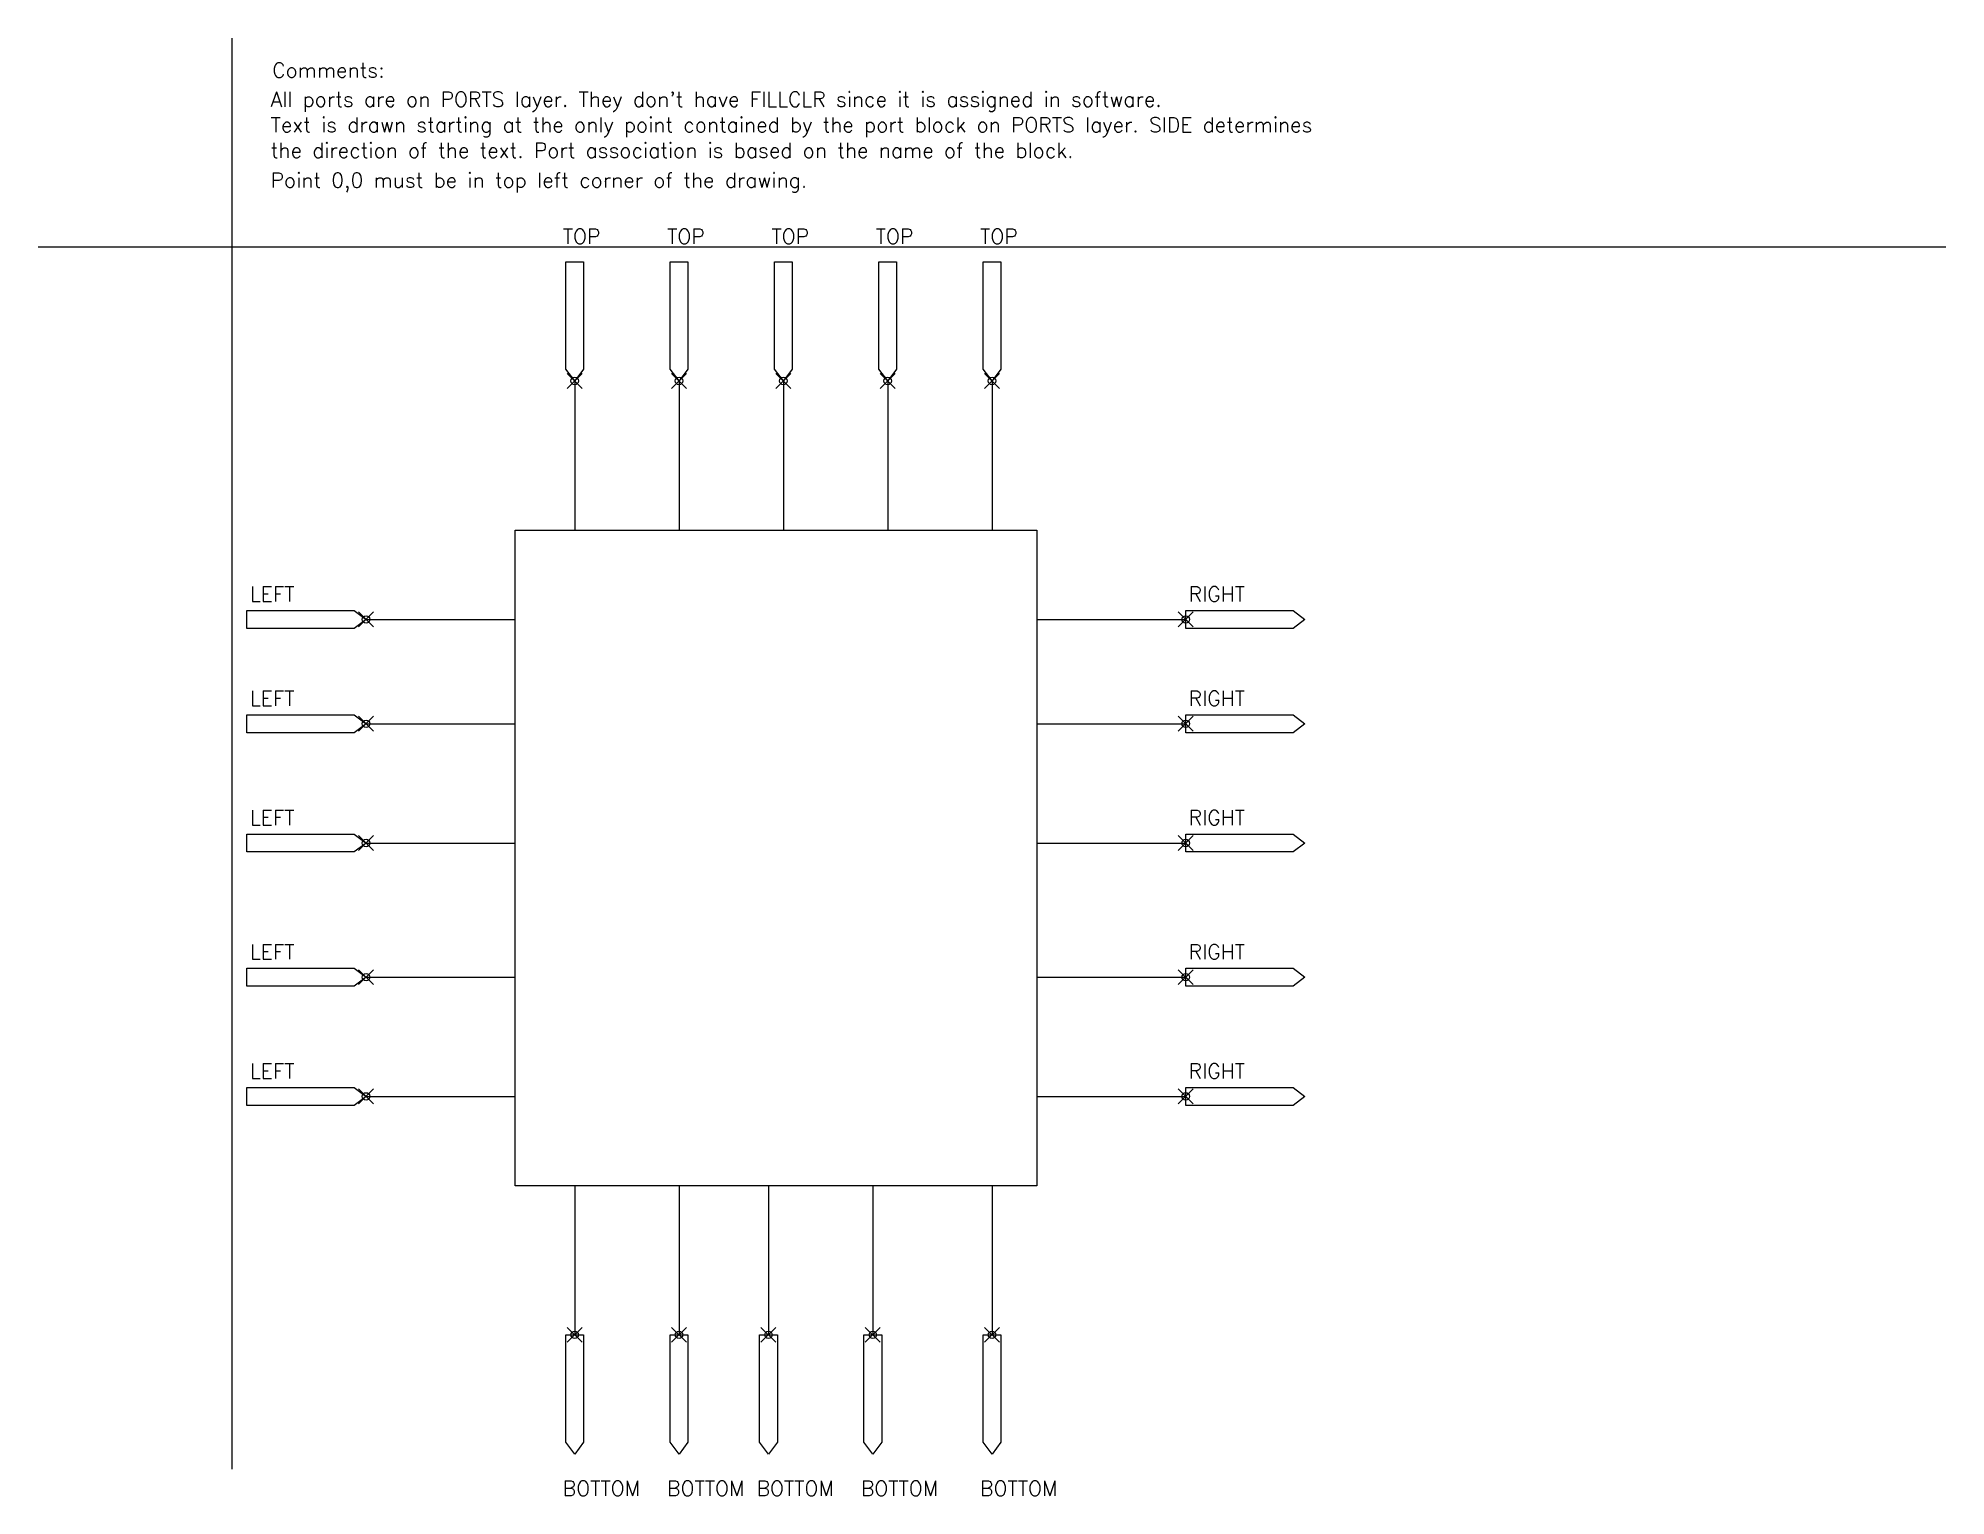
# Model space of a CAD drawing. Extents: x -130 to 1150, y -838 to 140.
import ezdxf

# ---------------------------------------------------------------- set-up
doc = ezdxf.new("R2010")
doc.units = 0
doc.header["$MEASUREMENT"] = 0
doc.header["$PDMODE"] = 35
doc.header["$PDSIZE"] = 5
for name, color, linetype in [('COMMENT', 254, 'CONTINUOUS'), ('DETAIL_MEDIUM', 182, 'CONTINUOUS'), ('PORTS', 188, 'CONTINUOUS')]:
    doc.layers.add(name, color=color, linetype=linetype)
doc.styles.add('SIMPLEX', font='simplex')
doc.styles.get("Standard").update_dxf_attribs({"font": 'txt.shx'})

# ---------------------------------------------------------------- blocks, each defined once
blk = doc.blocks.new('COMMON_BLOCK_OUTPUT_PORT_0')
at = {"layer": 'DETAIL_MEDIUM', "linetype": 'CONTINUOUS'}
blk.add_line((540, -250), (640, -250), dxfattribs=at)
at = {"layer": 'PORTS', "linetype": 'CONTINUOUS'}
blk.add_lwpolyline([(720, -250), (712, -256), (640, -256), (640, -244), (712, -244), (720, -250)], close=True, dxfattribs=at)
blk.add_point((640, -250), dxfattribs=at)
at = {"layer": 'PORTS', "linetype": 'CONTINUOUS', "style": 'SIMPLEX'}
blk.add_attdef('SIDE', (642, -238), '', height=10, rotation=0, dxfattribs=at)
blk = doc.blocks.new('COMMON_BLOCK_OUTPUT_PORT_1')
at = {"layer": 'DETAIL_MEDIUM', "linetype": 'CONTINUOUS'}
blk.add_line((540, -320), (640, -320), dxfattribs=at)
at = {"layer": 'PORTS', "linetype": 'CONTINUOUS'}
blk.add_lwpolyline([(720, -320), (712, -326), (640, -326), (640, -314), (712, -314), (720, -320)], close=True, dxfattribs=at)
blk.add_point((640, -320), dxfattribs=at)
at = {"layer": 'PORTS', "linetype": 'CONTINUOUS', "style": 'SIMPLEX'}
blk.add_attdef('SIDE', (642, -308), '', height=10, rotation=0, dxfattribs=at)
blk = doc.blocks.new('COMMON_BLOCK_OUTPUT_PORT_2')
at = {"layer": 'DETAIL_MEDIUM', "linetype": 'CONTINUOUS'}
blk.add_line((540, -400), (640, -400), dxfattribs=at)
at = {"layer": 'PORTS', "linetype": 'CONTINUOUS'}
blk.add_lwpolyline([(720, -400), (712, -406), (640, -406), (640, -394), (712, -394), (720, -400)], close=True, dxfattribs=at)
blk.add_point((640, -400), dxfattribs=at)
at = {"layer": 'PORTS', "linetype": 'CONTINUOUS', "style": 'SIMPLEX'}
blk.add_attdef('SIDE', (642, -388), '', height=10, rotation=0, dxfattribs=at)
blk = doc.blocks.new('COMMON_BLOCK_OUTPUT_PORT_3')
at = {"layer": 'DETAIL_MEDIUM', "linetype": 'CONTINUOUS'}
blk.add_line((540, -490), (640, -490), dxfattribs=at)
at = {"layer": 'PORTS', "linetype": 'CONTINUOUS'}
blk.add_lwpolyline([(720, -490), (712, -496), (640, -496), (640, -484), (712, -484), (720, -490)], close=True, dxfattribs=at)
blk.add_point((640, -490), dxfattribs=at)
at = {"layer": 'PORTS', "linetype": 'CONTINUOUS', "style": 'SIMPLEX'}
blk.add_attdef('SIDE', (642, -478), '', height=10, rotation=0, dxfattribs=at)
blk = doc.blocks.new('COMMON_BLOCK_OUTPUT_PORT_4')
at = {"layer": 'DETAIL_MEDIUM', "linetype": 'CONTINUOUS'}
blk.add_line((540, -570), (640, -570), dxfattribs=at)
at = {"layer": 'PORTS', "linetype": 'CONTINUOUS'}
blk.add_lwpolyline([(720, -570), (712, -576), (640, -576), (640, -564), (712, -564), (720, -570)], close=True, dxfattribs=at)
blk.add_point((640, -570), dxfattribs=at)
at = {"layer": 'PORTS', "linetype": 'CONTINUOUS', "style": 'SIMPLEX'}
blk.add_attdef('SIDE', (642, -558), '', height=10, rotation=0, dxfattribs=at)
blk = doc.blocks.new('COMMON_BLOCK_OUTPUT_PORT_5')
at = {"layer": 'DETAIL_MEDIUM', "linetype": 'CONTINUOUS'}
blk.add_line((230, -630), (230, -730), dxfattribs=at)
at = {"layer": 'PORTS', "linetype": 'CONTINUOUS'}
blk.add_lwpolyline([(230, -810), (224, -802), (224, -730), (236, -730), (236, -802), (230, -810)], close=True, dxfattribs=at)
blk.add_point((230, -730), dxfattribs=at)
at = {"layer": 'PORTS', "linetype": 'CONTINUOUS', "style": 'SIMPLEX'}
blk.add_attdef('SIDE', (222, -838), '', height=10, dxfattribs=at)
blk = doc.blocks.new('COMMON_BLOCK_OUTPUT_PORT_6')
at = {"layer": 'DETAIL_MEDIUM', "linetype": 'CONTINUOUS'}
blk.add_line((300, -630), (300, -730), dxfattribs=at)
at = {"layer": 'PORTS', "linetype": 'CONTINUOUS'}
blk.add_lwpolyline([(300, -810), (294, -802), (294, -730), (306, -730), (306, -802), (300, -810)], close=True, dxfattribs=at)
blk.add_point((300, -730), dxfattribs=at)
at = {"layer": 'PORTS', "linetype": 'CONTINUOUS', "style": 'SIMPLEX'}
blk.add_attdef('SIDE', (292, -838), '', height=10, dxfattribs=at)
blk = doc.blocks.new('COMMON_BLOCK_OUTPUT_PORT_7')
at = {"layer": 'DETAIL_MEDIUM', "linetype": 'CONTINUOUS'}
blk.add_line((360, -630), (360, -730), dxfattribs=at)
at = {"layer": 'PORTS', "linetype": 'CONTINUOUS'}
blk.add_lwpolyline([(360, -810), (354, -802), (354, -730), (366, -730), (366, -802), (360, -810)], close=True, dxfattribs=at)
blk.add_point((360, -730), dxfattribs=at)
at = {"layer": 'PORTS', "linetype": 'CONTINUOUS', "style": 'SIMPLEX'}
blk.add_attdef('SIDE', (352, -838), '', height=10, dxfattribs=at)
blk = doc.blocks.new('COMMON_BLOCK_OUTPUT_PORT_8')
at = {"layer": 'DETAIL_MEDIUM', "linetype": 'CONTINUOUS'}
blk.add_line((430, -630), (430, -730), dxfattribs=at)
at = {"layer": 'PORTS', "linetype": 'CONTINUOUS'}
blk.add_lwpolyline([(430, -810), (424, -802), (424, -730), (436, -730), (436, -802), (430, -810)], close=True, dxfattribs=at)
blk.add_point((430, -730), dxfattribs=at)
at = {"layer": 'PORTS', "linetype": 'CONTINUOUS', "style": 'SIMPLEX'}
blk.add_attdef('SIDE', (422, -838), '', height=10, dxfattribs=at)
blk = doc.blocks.new('COMMON_BLOCK_OUTPUT_PORT_9')
at = {"layer": 'DETAIL_MEDIUM', "linetype": 'CONTINUOUS'}
blk.add_line((510, -630), (510, -730), dxfattribs=at)
at = {"layer": 'PORTS', "linetype": 'CONTINUOUS'}
blk.add_lwpolyline([(510, -810), (504, -802), (504, -730), (516, -730), (516, -802), (510, -810)], close=True, dxfattribs=at)
blk.add_point((510, -730), dxfattribs=at)
at = {"layer": 'PORTS', "linetype": 'CONTINUOUS', "style": 'SIMPLEX'}
blk.add_attdef('SIDE', (502, -838), '', height=10, dxfattribs=at)
blk = doc.blocks.new('COMMON_BLOCK_INPUT_PORT_5')
at = {"layer": 'DETAIL_MEDIUM', "linetype": 'CONTINUOUS'}
blk.add_line((230, -90), (230, -190), dxfattribs=at)
at = {"layer": 'PORTS', "linetype": 'CONTINUOUS'}
blk.add_lwpolyline([(230, -90), (224, -82), (224, -10), (236, -10), (236, -82), (230, -90)], close=True, dxfattribs=at)
blk.add_point((230, -90), dxfattribs=at)
at = {"layer": 'PORTS', "linetype": 'CONTINUOUS', "style": 'SIMPLEX'}
blk.add_attdef('SIDE', (222, 2), '', height=10, dxfattribs=at)
blk = doc.blocks.new('COMMON_BLOCK_INPUT_PORT_6')
at = {"layer": 'DETAIL_MEDIUM', "linetype": 'CONTINUOUS'}
blk.add_line((300, -90), (300, -190), dxfattribs=at)
at = {"layer": 'PORTS', "linetype": 'CONTINUOUS'}
blk.add_lwpolyline([(300, -90), (294, -82), (294, -10), (306, -10), (306, -82), (300, -90)], close=True, dxfattribs=at)
blk.add_point((300, -90), dxfattribs=at)
at = {"layer": 'PORTS', "linetype": 'CONTINUOUS', "style": 'SIMPLEX'}
blk.add_attdef('SIDE', (292, 2), '', height=10, dxfattribs=at)
blk = doc.blocks.new('COMMON_BLOCK_INPUT_PORT_7')
at = {"layer": 'DETAIL_MEDIUM', "linetype": 'CONTINUOUS'}
blk.add_line((370, -90), (370, -190), dxfattribs=at)
at = {"layer": 'PORTS', "linetype": 'CONTINUOUS'}
blk.add_lwpolyline([(370, -90), (364, -82), (364, -10), (376, -10), (376, -82), (370, -90)], close=True, dxfattribs=at)
blk.add_point((370, -90), dxfattribs=at)
at = {"layer": 'PORTS', "linetype": 'CONTINUOUS', "style": 'SIMPLEX'}
blk.add_attdef('SIDE', (362, 2), '', height=10, dxfattribs=at)
blk = doc.blocks.new('COMMON_BLOCK_INPUT_PORT_8')
at = {"layer": 'DETAIL_MEDIUM', "linetype": 'CONTINUOUS'}
blk.add_line((440, -90), (440, -190), dxfattribs=at)
at = {"layer": 'PORTS', "linetype": 'CONTINUOUS'}
blk.add_lwpolyline([(440, -90), (434, -82), (434, -10), (446, -10), (446, -82), (440, -90)], close=True, dxfattribs=at)
blk.add_point((440, -90), dxfattribs=at)
at = {"layer": 'PORTS', "linetype": 'CONTINUOUS', "style": 'SIMPLEX'}
blk.add_attdef('SIDE', (432, 2), '', height=10, dxfattribs=at)
blk = doc.blocks.new('COMMON_BLOCK_INPUT_PORT_9')
at = {"layer": 'DETAIL_MEDIUM', "linetype": 'CONTINUOUS'}
blk.add_line((510, -90), (510, -190), dxfattribs=at)
at = {"layer": 'PORTS', "linetype": 'CONTINUOUS'}
blk.add_lwpolyline([(510, -90), (504, -82), (504, -10), (516, -10), (516, -82), (510, -90)], close=True, dxfattribs=at)
blk.add_point((510, -90), dxfattribs=at)
at = {"layer": 'PORTS', "linetype": 'CONTINUOUS', "style": 'SIMPLEX'}
blk.add_attdef('SIDE', (502, 2), '', height=10, dxfattribs=at)
blk = doc.blocks.new('COMMON_BLOCK_INPUT_PORT_0')
at = {"layer": 'DETAIL_MEDIUM', "linetype": 'CONTINUOUS'}
blk.add_line((90, -250), (190, -250), dxfattribs=at)
at = {"layer": 'PORTS', "linetype": 'CONTINUOUS'}
blk.add_lwpolyline([(90, -250), (82, -256), (10, -256), (10, -244), (82, -244), (90, -250)], close=True, dxfattribs=at)
blk.add_point((90, -250), dxfattribs=at)
at = {"layer": 'PORTS', "linetype": 'CONTINUOUS', "style": 'SIMPLEX'}
blk.add_attdef('SIDE', (12, -238), '', height=10, dxfattribs=at)
blk = doc.blocks.new('COMMON_BLOCK_INPUT_PORT_1')
at = {"layer": 'DETAIL_MEDIUM', "linetype": 'CONTINUOUS'}
blk.add_line((90, -320), (190, -320), dxfattribs=at)
at = {"layer": 'PORTS', "linetype": 'CONTINUOUS'}
blk.add_lwpolyline([(90, -320), (82, -326), (10, -326), (10, -314), (82, -314), (90, -320)], close=True, dxfattribs=at)
blk.add_point((90, -320), dxfattribs=at)
at = {"layer": 'PORTS', "linetype": 'CONTINUOUS', "style": 'SIMPLEX'}
blk.add_attdef('SIDE', (12, -308), '', height=10, dxfattribs=at)
blk = doc.blocks.new('COMMON_BLOCK_INPUT_PORT_2')
at = {"layer": 'DETAIL_MEDIUM', "linetype": 'CONTINUOUS'}
blk.add_line((90, -400), (190, -400), dxfattribs=at)
at = {"layer": 'PORTS', "linetype": 'CONTINUOUS'}
blk.add_lwpolyline([(90, -400), (82, -406), (10, -406), (10, -394), (82, -394), (90, -400)], close=True, dxfattribs=at)
blk.add_point((90, -400), dxfattribs=at)
at = {"layer": 'PORTS', "linetype": 'CONTINUOUS', "style": 'SIMPLEX'}
blk.add_attdef('SIDE', (12, -388), '', height=10, dxfattribs=at)
blk = doc.blocks.new('COMMON_BLOCK_INPUT_PORT_3')
at = {"layer": 'DETAIL_MEDIUM', "linetype": 'CONTINUOUS'}
blk.add_line((90, -490), (190, -490), dxfattribs=at)
at = {"layer": 'PORTS', "linetype": 'CONTINUOUS'}
blk.add_lwpolyline([(90, -490), (82, -496), (10, -496), (10, -484), (82, -484), (90, -490)], close=True, dxfattribs=at)
blk.add_point((90, -490), dxfattribs=at)
at = {"layer": 'PORTS', "linetype": 'CONTINUOUS', "style": 'SIMPLEX'}
blk.add_attdef('SIDE', (12, -478), '', height=10, dxfattribs=at)
blk = doc.blocks.new('COMMON_BLOCK_INPUT_PORT_4')
at = {"layer": 'DETAIL_MEDIUM', "linetype": 'CONTINUOUS'}
blk.add_line((90, -570), (190, -570), dxfattribs=at)
at = {"layer": 'PORTS', "linetype": 'CONTINUOUS'}
blk.add_lwpolyline([(90, -570), (82, -576), (10, -576), (10, -564), (82, -564), (90, -570)], close=True, dxfattribs=at)
blk.add_point((90, -570), dxfattribs=at)
at = {"layer": 'PORTS', "linetype": 'CONTINUOUS', "style": 'SIMPLEX'}
blk.add_attdef('SIDE', (12, -558), '', height=10, dxfattribs=at)
blk = doc.blocks.new('COMMON_BLOCK')
at = {"layer": 'DETAIL_MEDIUM', "linetype": 'CONTINUOUS'}
blk.add_lwpolyline([(540, -630), (190, -630), (190, -190), (540, -190)], close=True, dxfattribs=at)
for name, values in [('COMMON_BLOCK_INPUT_PORT_5', {'SIDE': 'TOP'}), ('COMMON_BLOCK_INPUT_PORT_6', {'SIDE': 'TOP'}), ('COMMON_BLOCK_INPUT_PORT_7', {'SIDE': 'TOP'}), ('COMMON_BLOCK_INPUT_PORT_8', {'SIDE': 'TOP'}), ('COMMON_BLOCK_INPUT_PORT_9', {'SIDE': 'TOP'}), ('COMMON_BLOCK_INPUT_PORT_0', {'SIDE': 'LEFT'}), ('COMMON_BLOCK_OUTPUT_PORT_0', {'SIDE': 'RIGHT'}), ('COMMON_BLOCK_INPUT_PORT_1', {'SIDE': 'LEFT'}), ('COMMON_BLOCK_OUTPUT_PORT_1', {'SIDE': 'RIGHT'}), ('COMMON_BLOCK_INPUT_PORT_2', {'SIDE': 'LEFT'}), ('COMMON_BLOCK_OUTPUT_PORT_2', {'SIDE': 'RIGHT'}), ('COMMON_BLOCK_INPUT_PORT_3', {'SIDE': 'LEFT'}), ('COMMON_BLOCK_OUTPUT_PORT_3', {'SIDE': 'RIGHT'}), ('COMMON_BLOCK_INPUT_PORT_4', {'SIDE': 'LEFT'}), ('COMMON_BLOCK_OUTPUT_PORT_4', {'SIDE': 'RIGHT'}), ('COMMON_BLOCK_OUTPUT_PORT_5', {'SIDE': 'BOTTOM'}), ('COMMON_BLOCK_OUTPUT_PORT_6', {'SIDE': 'BOTTOM'}), ('COMMON_BLOCK_OUTPUT_PORT_7', {'SIDE': 'BOTTOM'}), ('COMMON_BLOCK_OUTPUT_PORT_8', {'SIDE': 'BOTTOM'}), ('COMMON_BLOCK_OUTPUT_PORT_9', {'SIDE': 'BOTTOM'})]:
    blk.add_blockref(name, (0, 0), dxfattribs=at).add_auto_attribs(values)

msp = doc.modelspace()

# ---------------------------------------------------------------- linework, layer by layer
at = {"layer": 'COMMENT', "linetype": 'CONTINUOUS'}
for p, q in [((0, 140), (0, -820)), ((-130, 0), (1150, 0))]:
    msp.add_line(p, q, dxfattribs=at)

# ---------------------------------------------------------------- block references
at = {"layer": 'DETAIL_MEDIUM', "linetype": 'CONTINUOUS'}
msp.add_blockref('COMMON_BLOCK', (0, 0), dxfattribs=at)

# ---------------------------------------------------------------- texts
at = {"layer": 'COMMENT'}
msp.add_text('Comments:', height=10, dxfattribs=at).set_placement((27, 113.5))
at = {"layer": 'COMMENT', "linetype": 'CONTINUOUS', "style": 'SIMPLEX'}
for s, p in [("All ports are on PORTS layer. They don't have FILLCLR since it is assigned in software.", (26, 94)), ('Text is drawn starting at the only point contained by the port block on PORTS layer. SIDE determines ', (26, 76.857143)), ('the direction of the text. Port association is based on the name of the block.', (26, 59.714286)), ('Point 0,0 must be in top left corner of the drawing.', (26, 39.714286))]:
    msp.add_text(s, height=10, dxfattribs=at).set_placement(p)

doc.saveas('drawing.dxf')
